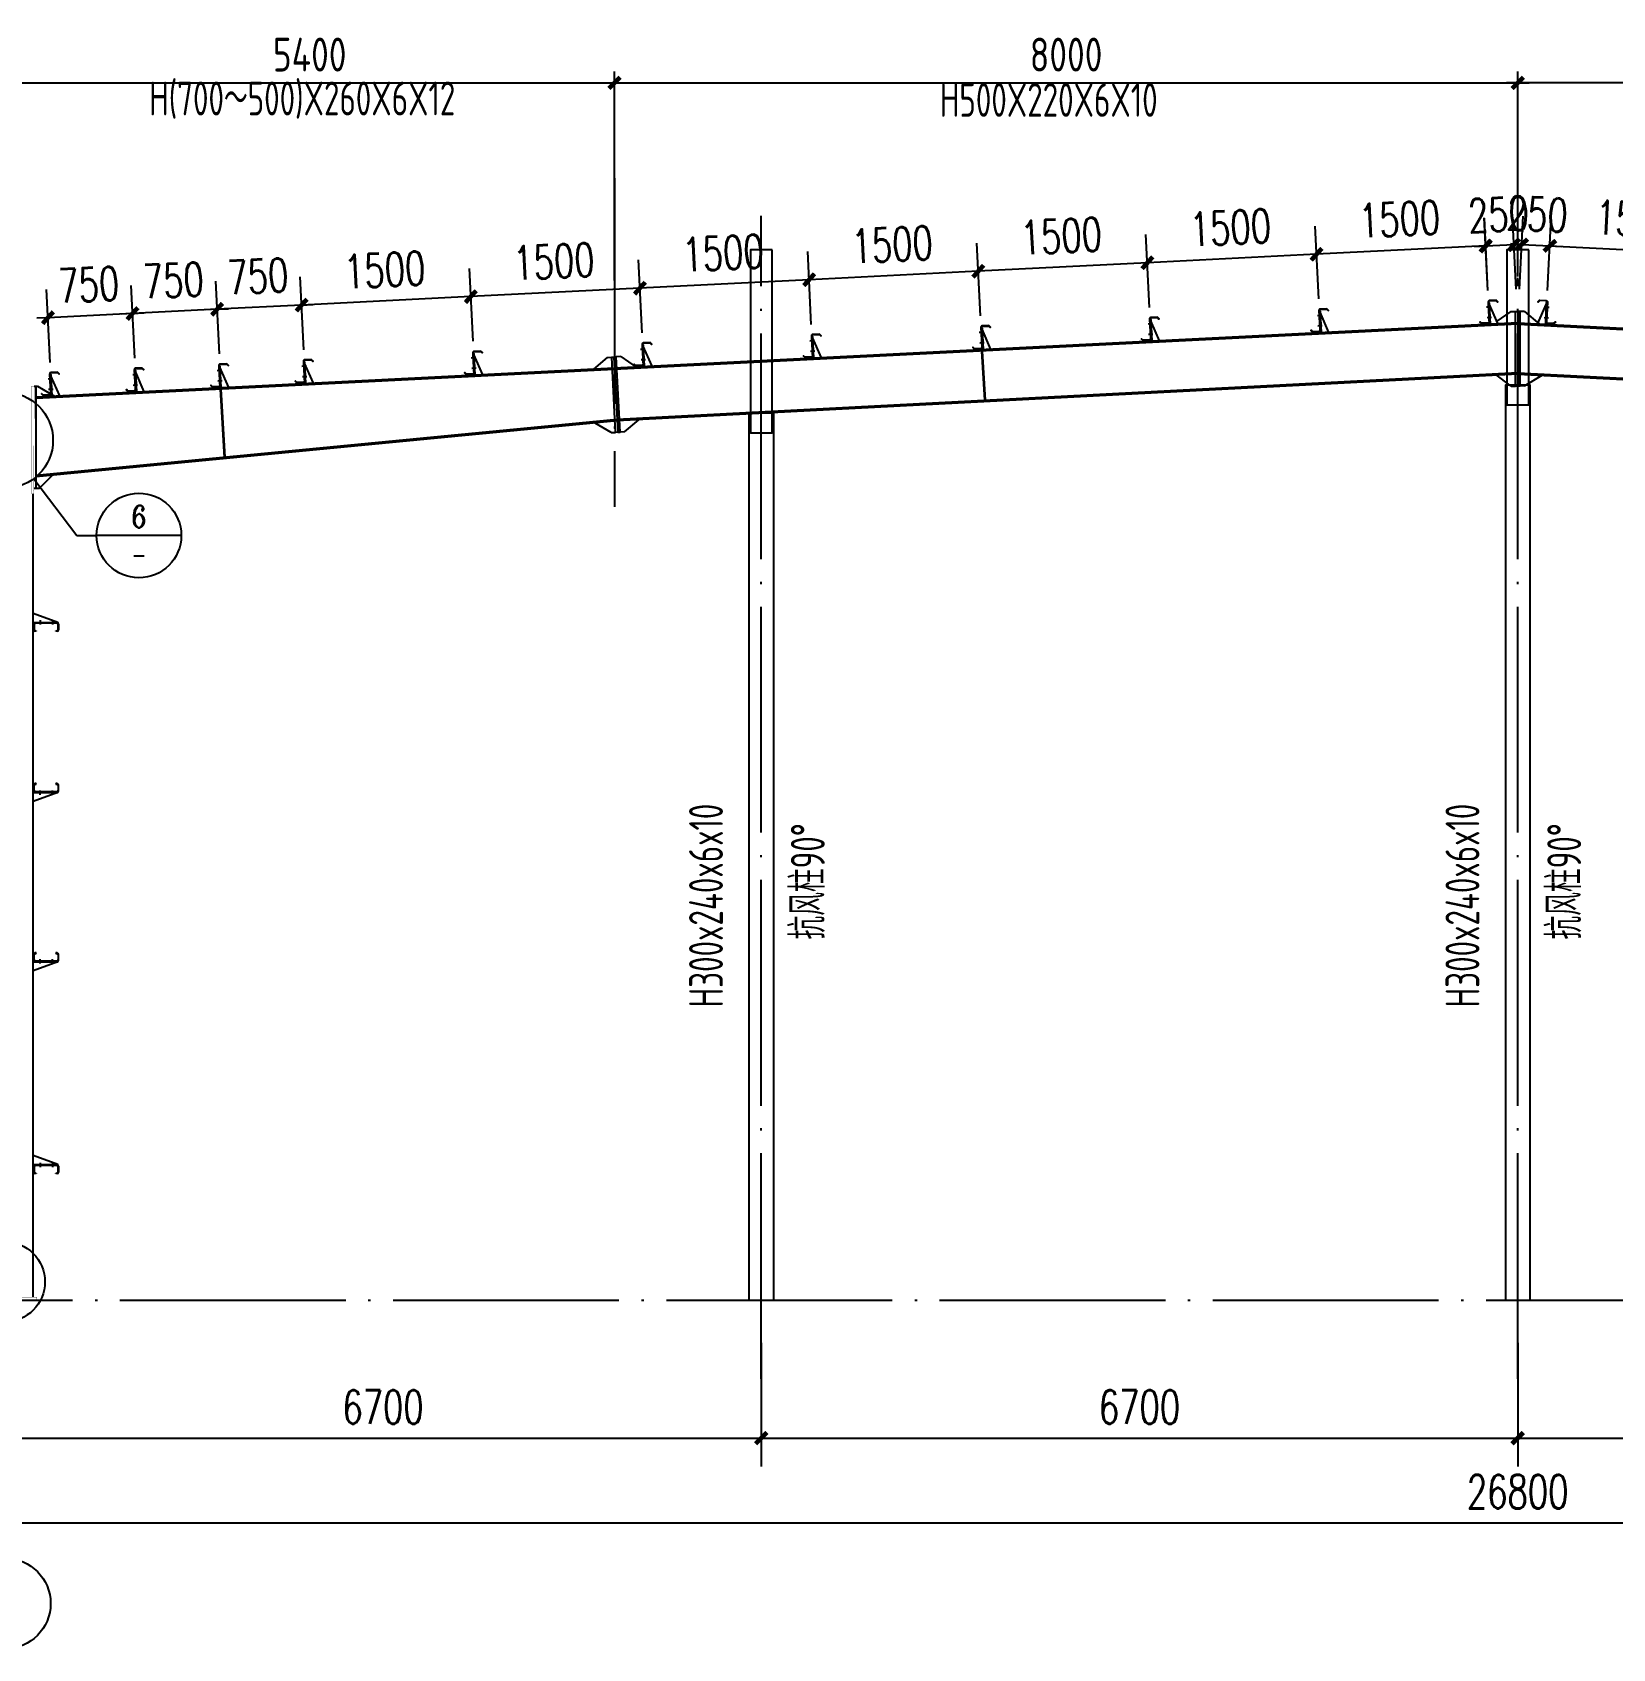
# Model space of a CAD drawing. Extents: x -89996 to 1006241, y -2176 to 440573.
# Drawn here: x 417848 to 431845, y 332525 to 346843 of the extents above; entities that cross this region are included whole.
import ezdxf
from ezdxf.enums import TextEntityAlignment as Align

# ---------------------------------------------------------------- set-up
doc = ezdxf.new("R2010")
doc.units = 0
doc.header["$LTSCALE"] = 1000
doc.header["$MEASUREMENT"] = 0
doc.linetypes.add('DOTE', pattern=[2.42, 2, -0.2, 0.02, -0.2])
for name, color, linetype in [('AXIS', 3, 'Continuous'), ('AXIS_DIM', 3, 'Continuous'), ('DOTE', 1, 'DOTE'), ('GL', 150, 'Continuous'), ('GZ', 50, 'Continuous'), ('LT', 27, 'Continuous'), ('PUB_TEXT', 7, 'Continuous'), ('PZ', 202, 'Continuous'), ('TEXT', 7, 'Continuous')]:
    doc.layers.add(name, color=color, linetype=linetype)
doc.styles.add('_TCH_DIM_T3', font='SIMPLEX', dxfattribs={"width": 0.705882, "bigfont": 'GBCBIG'})
doc.styles.add('_TCH_LABEL', font='COMPLEX', dxfattribs={"bigfont": 'GBCBIG'})
doc.styles.add('TSSD_Dimension', font='Tssdeng.shx', dxfattribs={"width": 0.8, "bigfont": 'hztxt.shx'})
doc.styles.add('TSSD_Norm', font='tssdeng.shx', dxfattribs={"bigfont": 'hztxt.shx'})
doc.dimstyles.new('_TCH_ARCH&&100', dxfattribs={"dimtxt": 297.5, "dimasz": 100, "dimexe": 250, "dimexo": 300, "dimgap": 126.25, "dimtad": 1, "dimdec": 0, "dimzin": 0, "dimdsep": 46, "dimtxsty": '_TCH_DIM_T3', "dimblk": 'ARCHTICK', "dimcen": 0.09, "dimclrt": 7, "dimazin": 2, "dimtfac": 1, "dimtdec": 0, "dimtix": 1, "dimtmove": 2, "dimatfit": 3, "dimfxl": 0, "dimtolj": 1, "dimtzin": 0, "dimarcsym": 0})
doc.dimstyles.new('TCH_100_1', dxfattribs={"dimtxt": 297.5, "dimasz": 100, "dimexe": 250, "dimexo": 300, "dimgap": 126.25, "dimtad": 1, "dimdec": 0, "dimzin": 0, "dimdsep": 46, "dimtxsty": '_TCH_DIM_T3', "dimblk": 'ARCHTICK', "dimcen": 0.09, "dimclrd": 126, "dimclre": 126, "dimclrt": 7, "dimazin": 2, "dimtfac": 1, "dimtdec": 0, "dimtix": 1, "dimtmove": 2, "dimatfit": 3, "dimfxl": 0, "dimtolj": 1, "dimtzin": 0, "dimarcsym": 0})
doc.dimstyles.new('TSSD_100_100', dxfattribs={"dimtxt": 300, "dimasz": 100, "dimexe": 100, "dimexo": 250, "dimgap": 100, "dimtad": 1, "dimdec": 0, "dimzin": 0, "dimdsep": 46, "dimtxsty": 'TSSD_Dimension', "dimblk": 'ARCHTICK', "dimcen": 0, "dimdle": 100, "dimclrt": 7, "dimadec": 0, "dimazin": 0, "dimtfac": 1, "dimtdec": 0, "dimtix": 1, "dimtmove": 2, "dimatfit": 3, "dimfxl": 0, "dimtolj": 1, "dimtzin": 0, "dimarcsym": 0})

# ---------------------------------------------------------------- blocks, each defined once
blk = doc.blocks.new('4')
at = {"layer": 'LT', "color": 1, "linetype": 'Continuous'}
for p, q in [((1121054, 121886, -8), (1121014, 121884, -8)), ((1121054, 121886, -8), (1121014, 121884, -8)), ((1121058, 121794, -8), (1121019, 121792, -8)), ((1121058, 121794, -8), (1121019, 121792, -8))]:
    blk.add_line(p, q, dxfattribs=at)
at = {"layer": 'LT', "elevation": -8}
blk.add_lwpolyline([(1121032, 121929, -0.414214), (1121041, 121940), (1121097, 121943), (1121111, 121930), (1121113, 121932), (1121098, 121946), (1121038, 121943, 0.414214), (1121028, 121932), (1121037, 121755, -0.414214), (1121028, 121745), (1120972, 121742), (1120958, 121755), (1120956, 121753), (1120971, 121739), (1121031, 121742, 0.414214), (1121040, 121753), (1121032, 121929)], format="xyb", dxfattribs=at)
at = {"layer": 'LT', "elevation": -4}
for points in [[(1121032, 121924), (1121038, 121925), (1121047, 121733), (1121041, 121733)], [(1121038, 121915), (1121047, 121733), (1121117, 121736)]]:
    blk.add_lwpolyline(points, close=True, dxfattribs=at)
at = {"layer": 'LT', "color": 1, "linetype": 'Continuous'}
for points in [[(1121031, 121872, -8), (1121030, 121897, -8), (1121040, 121873, -8), (1121039, 121897, -8)], [(1121031, 121872, -8), (1121030, 121897, -8), (1121040, 121873, -8), (1121039, 121897, -8)], [(1121035, 121805, -8), (1121036, 121781, -8), (1121044, 121806, -8), (1121045, 121781, -8)], [(1121035, 121805, -8), (1121036, 121781, -8), (1121044, 121806, -8), (1121045, 121781, -8)]]:
    blk.add_solid(points, dxfattribs=at)
blk = doc.blocks.new('_ArchTick')
at = {"color": 0, "linetype": 'ByBlock', "const_width": 0.4}
blk.add_lwpolyline([(-0.5, -0.5), (0.5, 0.5)], dxfattribs=at)
blk = doc.blocks.new('*D1232')
at = {"color": 126, "lineweight": -2, "transparency": 16777216}
for p, q in [((431269, 344556), (431301, 345201)), ((432768, 344481), (432800, 345126)), ((431289, 344952), (432787, 344877))]:
    blk.add_line(p, q, dxfattribs=at)
at = {"layer": 'Defpoints', "color": 0, "transparency": 16777216}
for p in [(432787, 344877), (431254, 344256, 0), (432753, 344181, 0)]:
    blk.add_point(p, dxfattribs=at)
at = {"color": 126, "lineweight": -2, "transparency": 16777216, "xscale": 99.99999999999999, "yscale": 99.99999999999999, "zscale": 99.99999999999999}
for p, rotation in [((431289, 344952), 177.1375947720563), ((432787, 344877), 357.1375947720563)]:
    blk.add_blockref('_ArchTick', p, dxfattribs=dict(at, rotation=rotation))
at = {"color": 7, "transparency": 16777216, "insert": (432052, 345189), "char_height": 297.5, "attachment_point": 5, "rotation": 357.1376, "style": '_TCH_DIM_T3'}
blk.add_mtext('\\A1;1500', dxfattribs=at)
blk = doc.blocks.new('*D1244')
at = {"color": 126, "lineweight": -2, "transparency": 16777216}
for p, q in [((429241, 344481), (429209, 345126)), ((430740, 344556), (430708, 345201)), ((430720, 344952), (429222, 344877))]:
    blk.add_line(p, q, dxfattribs=at)
at = {"layer": 'Defpoints', "color": 0, "transparency": 16777216}
for p in [(429222, 344877), (430755, 344256, 0), (429256, 344181, 0)]:
    blk.add_point(p, dxfattribs=at)
at = {"color": 126, "lineweight": -2, "transparency": 16777216, "xscale": 99.99999999999999, "yscale": 99.99999999999999, "zscale": 99.99999999999999}
for p, rotation in [((429222, 344877), 182.8624052279437), ((430720, 344952), 2.862405227943726)]:
    blk.add_blockref('_ArchTick', p, dxfattribs=dict(at, rotation=rotation))
at = {"color": 7, "transparency": 16777216, "insert": (429957, 345189), "char_height": 297.5, "attachment_point": 5, "rotation": 2.8624, "style": '_TCH_DIM_T3'}
blk.add_mtext('\\A1;1500', dxfattribs=at)
blk = doc.blocks.new('*D1245')
at = {"color": 126, "lineweight": -2, "transparency": 16777216}
for p, q in [((429241, 344481), (429209, 345126)), ((427744, 344406), (427711, 345052)), ((429222, 344877), (427724, 344802))]:
    blk.add_line(p, q, dxfattribs=at)
at = {"layer": 'Defpoints', "color": 0, "transparency": 16777216}
for p in [(427724, 344802), (427759, 344106, 0), (429256, 344181, 0)]:
    blk.add_point(p, dxfattribs=at)
at = {"color": 126, "lineweight": -2, "transparency": 16777216, "xscale": 99.99999999999999, "yscale": 99.99999999999999, "zscale": 99.99999999999999}
for p, rotation in [((429222, 344877), 2.862405227943726), ((427724, 344802), 182.8624052279437)]:
    blk.add_blockref('_ArchTick', p, dxfattribs=dict(at, rotation=rotation))
at = {"color": 7, "transparency": 16777216, "insert": (428459, 345114), "char_height": 297.5, "attachment_point": 5, "rotation": 2.8624, "style": '_TCH_DIM_T3'}
blk.add_mtext('\\A1;1500', dxfattribs=at)
blk = doc.blocks.new('*D1246')
at = {"color": 126, "lineweight": -2, "transparency": 16777216}
for p, q in [((426245, 344331), (426213, 344977)), ((427744, 344406), (427711, 345052)), ((427724, 344802), (426226, 344727))]:
    blk.add_line(p, q, dxfattribs=at)
at = {"layer": 'Defpoints', "color": 0, "transparency": 16777216}
for p in [(426226, 344727), (427759, 344106, 0), (426260, 344031, 0)]:
    blk.add_point(p, dxfattribs=at)
at = {"color": 126, "lineweight": -2, "transparency": 16777216, "xscale": 99.99999999999999, "yscale": 99.99999999999999, "zscale": 99.99999999999999}
for p, rotation in [((426226, 344727), 182.8624052279437), ((427724, 344802), 2.862405227943726)]:
    blk.add_blockref('_ArchTick', p, dxfattribs=dict(at, rotation=rotation))
at = {"color": 7, "transparency": 16777216, "insert": (426961, 345039), "char_height": 297.5, "attachment_point": 5, "rotation": 2.8624, "style": '_TCH_DIM_T3'}
blk.add_mtext('\\A1;1500', dxfattribs=at)
blk = doc.blocks.new('*D1247')
at = {"color": 126, "lineweight": -2, "transparency": 16777216}
for p, q in [((426245, 344331), (426213, 344977)), ((424747, 344256), (424715, 344902)), ((426226, 344727), (424728, 344652))]:
    blk.add_line(p, q, dxfattribs=at)
at = {"layer": 'Defpoints', "color": 0, "transparency": 16777216}
for p in [(424728, 344652), (424762, 343956, 0), (426260, 344031, 0)]:
    blk.add_point(p, dxfattribs=at)
at = {"color": 126, "lineweight": -2, "transparency": 16777216, "xscale": 99.99999999999999, "yscale": 99.99999999999999, "zscale": 99.99999999999999}
for p, rotation in [((426226, 344727), 2.862405227943726), ((424728, 344652), 182.8624052279437)]:
    blk.add_blockref('_ArchTick', p, dxfattribs=dict(at, rotation=rotation))
at = {"color": 7, "transparency": 16777216, "insert": (425463, 344964), "char_height": 297.5, "attachment_point": 5, "rotation": 2.8624, "style": '_TCH_DIM_T3'}
blk.add_mtext('\\A1;1500', dxfattribs=at)
blk = doc.blocks.new('*D1248')
at = {"color": 126, "lineweight": -2, "transparency": 16777216}
for p, q in [((423249, 344181), (423217, 344827)), ((424747, 344256), (424715, 344902)), ((424728, 344652), (423229, 344577))]:
    blk.add_line(p, q, dxfattribs=at)
at = {"layer": 'Defpoints', "color": 0, "transparency": 16777216}
for p in [(423229, 344577), (424762, 343956, 0), (423264, 343882, 0)]:
    blk.add_point(p, dxfattribs=at)
at = {"color": 126, "lineweight": -2, "transparency": 16777216, "xscale": 99.99999999999999, "yscale": 99.99999999999999, "zscale": 99.99999999999999}
for p, rotation in [((423229, 344577), 182.8624052279437), ((424728, 344652), 2.862405227943726)]:
    blk.add_blockref('_ArchTick', p, dxfattribs=dict(at, rotation=rotation))
at = {"color": 7, "transparency": 16777216, "insert": (423965, 344889), "char_height": 297.5, "attachment_point": 5, "rotation": 2.8624, "style": '_TCH_DIM_T3'}
blk.add_mtext('\\A1;1500', dxfattribs=at)
blk = doc.blocks.new('*D1249')
at = {"color": 126, "lineweight": -2, "transparency": 16777216}
for p, q in [((420253, 344031), (420221, 344677)), ((419504, 343994), (419472, 344640)), ((419484, 344390), (419384, 344385)), ((420233, 344427), (419484, 344390)), ((420233, 344427), (420333, 344432))]:
    blk.add_line(p, q, dxfattribs=at)
at = {"layer": 'Defpoints', "color": 0, "transparency": 16777216}
for p in [(419484, 344390), (419519, 343694, 0), (420268, 343732, 0)]:
    blk.add_point(p, dxfattribs=at)
at = {"color": 126, "lineweight": -2, "transparency": 16777216, "xscale": 99.99999999999999, "yscale": 99.99999999999999, "zscale": 99.99999999999999}
for p, rotation in [((419484, 344390), 2.862405227943732), ((420233, 344427), 182.8624052279437)]:
    blk.add_blockref('_ArchTick', p, dxfattribs=dict(at, rotation=rotation))
at = {"color": 7, "transparency": 16777216, "insert": (419845, 344683), "char_height": 297.5, "attachment_point": 5, "rotation": 2.8624, "style": '_TCH_DIM_T3'}
blk.add_mtext('\\A1;750', dxfattribs=at)
blk = doc.blocks.new('*D1250')
at = {"color": 126, "lineweight": -2, "transparency": 16777216}
for p, q in [((418755, 343956), (418723, 344602)), ((419504, 343994), (419472, 344640)), ((419484, 344390), (418735, 344352)), ((419484, 344390), (419584, 344395)), ((418735, 344352), (418635, 344347))]:
    blk.add_line(p, q, dxfattribs=at)
at = {"layer": 'Defpoints', "color": 0, "transparency": 16777216}
for p in [(418735, 344352), (418770, 343657, 0), (419519, 343694, 0)]:
    blk.add_point(p, dxfattribs=at)
at = {"color": 126, "lineweight": -2, "transparency": 16777216, "xscale": 99.99999999999999, "yscale": 99.99999999999999, "zscale": 99.99999999999999}
for p, rotation in [((418735, 344352), 2.862405227943732), ((419484, 344390), 182.8624052279437)]:
    blk.add_blockref('_ArchTick', p, dxfattribs=dict(at, rotation=rotation))
at = {"color": 7, "transparency": 16777216, "insert": (419096, 344646), "char_height": 297.5, "attachment_point": 5, "rotation": 2.8624, "style": '_TCH_DIM_T3'}
blk.add_mtext('\\A1;750', dxfattribs=at)
blk = doc.blocks.new('*D1251')
at = {"color": 126, "lineweight": -2, "transparency": 16777216}
for p, q in [((418005, 343919), (417973, 344565)), ((418755, 343956), (418723, 344602)), ((417986, 344315), (417886, 344310)), ((418735, 344352), (417986, 344315)), ((418735, 344352), (418835, 344357))]:
    blk.add_line(p, q, dxfattribs=at)
at = {"layer": 'Defpoints', "color": 0, "transparency": 16777216}
for p in [(417986, 344315), (418770, 343657, 0), (418020, 343619, 0)]:
    blk.add_point(p, dxfattribs=at)
at = {"color": 126, "lineweight": -2, "transparency": 16777216, "xscale": 99.99999999999999, "yscale": 99.99999999999999, "zscale": 99.99999999999999}
for p, rotation in [((417986, 344315), 2.862405227943732), ((418735, 344352), 182.8624052279437)]:
    blk.add_blockref('_ArchTick', p, dxfattribs=dict(at, rotation=rotation))
at = {"color": 7, "transparency": 16777216, "insert": (418347, 344608), "char_height": 297.5, "attachment_point": 5, "rotation": 2.8624, "style": '_TCH_DIM_T3'}
blk.add_mtext('\\A1;750', dxfattribs=at)
blk = doc.blocks.new('*D1242')
at = {"color": 126, "lineweight": -2, "transparency": 16777216}
for p, q in [((423249, 344181), (423217, 344827)), ((421751, 344106), (421719, 344752)), ((423229, 344577), (421731, 344502))]:
    blk.add_line(p, q, dxfattribs=at)
at = {"layer": 'Defpoints', "color": 0, "transparency": 16777216}
for p in [(421731, 344502), (421766, 343807, 0), (423264, 343882, 0)]:
    blk.add_point(p, dxfattribs=at)
at = {"color": 126, "lineweight": -2, "transparency": 16777216, "xscale": 99.99999999999999, "yscale": 99.99999999999999, "zscale": 99.99999999999999}
for p, rotation in [((423229, 344577), 2.862405227943726), ((421731, 344502), 182.8624052279437)]:
    blk.add_blockref('_ArchTick', p, dxfattribs=dict(at, rotation=rotation))
at = {"color": 7, "transparency": 16777216, "insert": (422467, 344814), "char_height": 297.5, "attachment_point": 5, "rotation": 2.8624, "style": '_TCH_DIM_T3'}
blk.add_mtext('\\A1;1500', dxfattribs=at)
blk = doc.blocks.new('*D1243')
at = {"color": 126, "lineweight": -2, "transparency": 16777216}
for p, q in [((420253, 344031), (420221, 344677)), ((421751, 344106), (421719, 344752)), ((421731, 344502), (420233, 344427))]:
    blk.add_line(p, q, dxfattribs=at)
at = {"layer": 'Defpoints', "color": 0, "transparency": 16777216}
for p in [(420233, 344427), (421766, 343807, 0), (420268, 343732, 0)]:
    blk.add_point(p, dxfattribs=at)
at = {"color": 126, "lineweight": -2, "transparency": 16777216, "xscale": 99.99999999999999, "yscale": 99.99999999999999, "zscale": 99.99999999999999}
for p, rotation in [((421731, 344502), 2.862405227943726), ((420233, 344427), 182.8624052279437)]:
    blk.add_blockref('_ArchTick', p, dxfattribs=dict(at, rotation=rotation))
at = {"color": 7, "transparency": 16777216, "insert": (420968, 344739), "char_height": 297.5, "attachment_point": 5, "rotation": 2.8624, "style": '_TCH_DIM_T3'}
blk.add_mtext('\\A1;1500', dxfattribs=at)
blk = doc.blocks.new('*D1252')
at = {"color": 126, "lineweight": -2, "transparency": 16777216}
for p, q in [((431019, 344568), (431052, 345214)), ((431269, 344556), (431301, 345201)), ((431039, 344964), (430939, 344969)), ((431039, 344964), (431289, 344952)), ((431289, 344952), (431389, 344947))]:
    blk.add_line(p, q, dxfattribs=at)
at = {"layer": 'Defpoints', "color": 0, "transparency": 16777216}
for p in [(431289, 344952), (431004, 344269, 0), (431254, 344256, 0)]:
    blk.add_point(p, dxfattribs=at)
at = {"color": 126, "lineweight": -2, "transparency": 16777216, "xscale": 100, "yscale": 100, "zscale": 100}
for p, rotation in [((431039, 344964), 357.1375947739695), ((431289, 344952), 177.1375947739695)]:
    blk.add_blockref('_ArchTick', p, dxfattribs=dict(at, rotation=rotation))
at = {"color": 7, "transparency": 16777216, "insert": (431178, 345233), "char_height": 297.5, "attachment_point": 5, "rotation": 357.1376, "style": '_TCH_DIM_T3'}
blk.add_mtext('\\A1;250', dxfattribs=at)
blk = doc.blocks.new('*D1253')
at = {"color": 126, "lineweight": -2, "transparency": 16777216}
for p, q in [((430740, 344556), (430709, 345198)), ((430990, 344568), (430959, 345211)), ((430721, 344949), (430621, 344944)), ((430971, 344961), (430721, 344949)), ((430971, 344961), (431071, 344966))]:
    blk.add_line(p, q, dxfattribs=at)
at = {"layer": 'Defpoints', "color": 0, "transparency": 16777216}
for p in [(430721, 344949), (430755, 344256, 0), (431004, 344269, 0)]:
    blk.add_point(p, dxfattribs=at)
at = {"color": 126, "lineweight": -2, "transparency": 16777216}
for p, xscale, yscale, zscale, rotation in [((430721, 344949), 100, 100, 100, 2.790443071120028), ((430971, 344961), 99.99999999999999, 99.99999999999999, 99.99999999999999, 182.7904430711201)]:
    blk.add_blockref('_ArchTick', p, dxfattribs=dict(at, xscale=xscale, yscale=yscale, zscale=zscale, rotation=rotation))
at = {"color": 7, "transparency": 16777216, "insert": (430833, 345229), "char_height": 297.5, "attachment_point": 5, "rotation": 2.7904, "style": '_TCH_DIM_T3'}
blk.add_mtext('\\A1;250', dxfattribs=at)
blk = doc.blocks.new('*D1255')
at = {"layer": 'AXIS_DIM', "color": 0, "lineweight": -2, "transparency": 16777216}
for p, q in [((422904, 346396), (431104, 346396)), ((423004, 344644), (423004, 346496)), ((431004, 344681), (431004, 346496))]:
    blk.add_line(p, q, dxfattribs=at)
at = {"layer": 'Defpoints', "color": 0, "transparency": 16777216}
for p in [(431004, 346396), (423004, 344394, 4), (431004, 344431, 4)]:
    blk.add_point(p, dxfattribs=at)
at = {"layer": 'AXIS_DIM', "color": 0, "lineweight": -2, "transparency": 16777216, "xscale": 100, "yscale": 100, "zscale": 100, "rotation": 180}
blk.add_blockref('_ArchTick', (423004, 346396), dxfattribs=at)
at = {"layer": 'AXIS_DIM', "color": 0, "lineweight": -2, "transparency": 16777216, "xscale": 100, "yscale": 100, "zscale": 100}
blk.add_blockref('_ArchTick', (431004, 346396), dxfattribs=at)
at = {"layer": 'AXIS_DIM', "color": 7, "transparency": 16777216, "insert": (427004, 346646), "char_height": 300, "attachment_point": 5, "style": 'TSSD_Dimension'}
blk.add_mtext('\\A1;8000', dxfattribs=at)
blk = doc.blocks.new('*D1256')
at = {"layer": 'AXIS_DIM', "color": 0, "lineweight": -2, "transparency": 16777216}
for p, q in [((440504, 346396), (430904, 346396)), ((431004, 344681), (431004, 346496)), ((440404, 345517), (440404, 346496))]:
    blk.add_line(p, q, dxfattribs=at)
at = {"layer": 'Defpoints', "color": 0, "transparency": 16777216}
for p in [(431004, 346396), (440404, 345267, 4), (431004, 344431, 4)]:
    blk.add_point(p, dxfattribs=at)
at = {"layer": 'AXIS_DIM', "color": 0, "lineweight": -2, "transparency": 16777216, "xscale": 100, "yscale": 100, "zscale": 100, "rotation": 180}
blk.add_blockref('_ArchTick', (431004, 346396), dxfattribs=at)
at = {"layer": 'AXIS_DIM', "color": 0, "lineweight": -2, "transparency": 16777216, "xscale": 100, "yscale": 100, "zscale": 100}
blk.add_blockref('_ArchTick', (440404, 346396), dxfattribs=at)
at = {"layer": 'AXIS_DIM', "color": 7, "transparency": 16777216, "insert": (435704, 346646), "char_height": 300, "attachment_point": 5, "style": 'TSSD_Dimension'}
blk.add_mtext('\\A1;9400', dxfattribs=at)
blk = doc.blocks.new('*D1254')
at = {"layer": 'AXIS_DIM', "color": 0, "lineweight": -2, "transparency": 16777216}
for p, q in [((417504, 346396), (423104, 346396)), ((417604, 344120), (417604, 346496)), ((423004, 344644), (423004, 346496))]:
    blk.add_line(p, q, dxfattribs=at)
at = {"layer": 'Defpoints', "color": 0, "transparency": 16777216}
for p in [(423004, 346396), (423004, 344394), (417604, 343870)]:
    blk.add_point(p, dxfattribs=at)
at = {"layer": 'AXIS_DIM', "color": 0, "lineweight": -2, "transparency": 16777216, "xscale": 100, "yscale": 100, "zscale": 100, "rotation": 180}
blk.add_blockref('_ArchTick', (417604, 346396), dxfattribs=at)
at = {"layer": 'AXIS_DIM', "color": 0, "lineweight": -2, "transparency": 16777216, "xscale": 100, "yscale": 100, "zscale": 100}
blk.add_blockref('_ArchTick', (423004, 346396), dxfattribs=at)
at = {"layer": 'AXIS_DIM', "color": 7, "transparency": 16777216, "insert": (420304, 346646), "char_height": 300, "attachment_point": 5, "style": 'TSSD_Dimension'}
blk.add_mtext('\\A1;5400', dxfattribs=at)
blk = doc.blocks.new('*D2763')
at = {"layer": 'AXIS', "color": 0, "lineweight": -2, "transparency": 16777216}
for p, q in [((417604, 335235), (417604, 333390)), ((444404, 335235), (444404, 333390)), ((417604, 333640), (444404, 333640))]:
    blk.add_line(p, q, dxfattribs=at)
at = {"layer": 'Defpoints', "color": 0, "transparency": 16777216}
for p in [(417604, 335535), (444404, 335535), (444404, 333640)]:
    blk.add_point(p, dxfattribs=at)
at = {"layer": 'AXIS', "color": 0, "lineweight": -2, "transparency": 16777216, "xscale": 100, "yscale": 100, "zscale": 100, "rotation": 180}
blk.add_blockref('_ArchTick', (417604, 333640), dxfattribs=at)
at = {"layer": 'AXIS', "color": 0, "lineweight": -2, "transparency": 16777216, "xscale": 100, "yscale": 100, "zscale": 100}
blk.add_blockref('_ArchTick', (444404, 333640), dxfattribs=at)
at = {"layer": 'AXIS', "color": 7, "transparency": 16777216, "insert": (431004, 333915), "char_height": 297.5, "attachment_point": 5, "style": '_TCH_DIM_T3'}
blk.add_mtext('\\A1;26800', dxfattribs=at)
blk = doc.blocks.new('*D2765')
at = {"layer": 'AXIS', "color": 0, "lineweight": -2, "transparency": 16777216}
for p, q in [((431004, 335235), (431004, 334140)), ((437704, 335235), (437704, 334140)), ((431004, 334390), (437704, 334390))]:
    blk.add_line(p, q, dxfattribs=at)
at = {"layer": 'Defpoints', "color": 0, "transparency": 16777216}
for p in [(431004, 335535), (437704, 335535), (437704, 334390)]:
    blk.add_point(p, dxfattribs=at)
at = {"layer": 'AXIS', "color": 0, "lineweight": -2, "transparency": 16777216, "xscale": 100, "yscale": 100, "zscale": 100, "rotation": 180}
blk.add_blockref('_ArchTick', (431004, 334390), dxfattribs=at)
at = {"layer": 'AXIS', "color": 0, "lineweight": -2, "transparency": 16777216, "xscale": 100, "yscale": 100, "zscale": 100}
blk.add_blockref('_ArchTick', (437704, 334390), dxfattribs=at)
at = {"layer": 'AXIS', "color": 7, "transparency": 16777216, "insert": (434354, 334665), "char_height": 297.5, "attachment_point": 5, "style": '_TCH_DIM_T3'}
blk.add_mtext('\\A1;6700', dxfattribs=at)
blk = doc.blocks.new('*D2766')
at = {"layer": 'AXIS', "color": 0, "lineweight": -2, "transparency": 16777216}
for p, q in [((424304, 335235), (424304, 334140)), ((431004, 335235), (431004, 334140)), ((424304, 334390), (431004, 334390))]:
    blk.add_line(p, q, dxfattribs=at)
at = {"layer": 'Defpoints', "color": 0, "transparency": 16777216}
for p in [(424304, 335535), (431004, 335535), (431004, 334390)]:
    blk.add_point(p, dxfattribs=at)
at = {"layer": 'AXIS', "color": 0, "lineweight": -2, "transparency": 16777216, "xscale": 100, "yscale": 100, "zscale": 100, "rotation": 180}
blk.add_blockref('_ArchTick', (424304, 334390), dxfattribs=at)
at = {"layer": 'AXIS', "color": 0, "lineweight": -2, "transparency": 16777216, "xscale": 100, "yscale": 100, "zscale": 100}
blk.add_blockref('_ArchTick', (431004, 334390), dxfattribs=at)
at = {"layer": 'AXIS', "color": 7, "transparency": 16777216, "insert": (427654, 334665), "char_height": 297.5, "attachment_point": 5, "style": '_TCH_DIM_T3'}
blk.add_mtext('\\A1;6700', dxfattribs=at)
blk = doc.blocks.new('*D2767')
at = {"layer": 'AXIS', "color": 0, "lineweight": -2, "transparency": 16777216}
for p, q in [((417604, 335235), (417604, 334140)), ((424304, 335235), (424304, 334140)), ((417604, 334390), (424304, 334390))]:
    blk.add_line(p, q, dxfattribs=at)
at = {"layer": 'Defpoints', "color": 0, "transparency": 16777216}
for p in [(417604, 335535), (424304, 335535), (424304, 334390)]:
    blk.add_point(p, dxfattribs=at)
at = {"layer": 'AXIS', "color": 0, "lineweight": -2, "transparency": 16777216, "xscale": 100, "yscale": 100, "zscale": 100, "rotation": 180}
blk.add_blockref('_ArchTick', (417604, 334390), dxfattribs=at)
at = {"layer": 'AXIS', "color": 0, "lineweight": -2, "transparency": 16777216, "xscale": 100, "yscale": 100, "zscale": 100}
blk.add_blockref('_ArchTick', (424304, 334390), dxfattribs=at)
at = {"layer": 'AXIS', "color": 7, "transparency": 16777216, "insert": (420954, 334665), "char_height": 297.5, "attachment_point": 5, "style": '_TCH_DIM_T3'}
blk.add_mtext('\\A1;6700', dxfattribs=at)

msp = doc.modelspace()

# ---------------------------------------------------------------- linework, layer by layer
for points, elevation in [([(426263.92, 344019.51), (426255.42, 344019.09), (426281.48, 343583.41), (426289.97, 343583.93)], -14.39), ([(419519.97, 343682.32), (419511.47, 343681.89), (419546.78, 343078.19), (419555.25, 343079.19)], -0.02)]:
    msp.add_lwpolyline(points, close=True, dxfattribs=dict(elevation=elevation))
at = {"const_width": 2, "elevation": 3.97}
msp.add_lwpolyline([(417842.35, 342753.94), (417854.39, 342754.01), (417860.39, 342803.94), (417863.99, 343709.51), (417840.38, 343709.51), (417840.39, 342753.96)], close=True, dxfattribs=at)
at = {"layer": 'AXIS'}
for p, q in [((417861.01, 342889.01), (418240.51, 342385.78)), ((418240.51, 342385.78), (418417.05, 342385.78)), ((419167.05, 342385.78), (418417.05, 342385.78))]:
    msp.add_line(p, q, dxfattribs=at)
for centre, radius in [((417604.49, 343229.15), 426.03), ((418792.05, 342385.78), 375), ((417604.49, 335774.98), 354.91), ((417609.72, 332924.76), 400)]:
    msp.add_circle(centre, radius, dxfattribs=at)
at = {"layer": 'DOTE'}
for p, q in [((423004.49, 345552.68, 4.02), (423004.49, 342640.78, 4.02)), ((424304.49, 334914.98, 4.02), (424304.49, 345218.43, 4.02)), ((431004.49, 334914.98, 4.02), (431004.49, 344668.01, 4.02)), ((377483.48, 335612.59, 4.01), (445487.3, 335612.56, 3.99))]:
    msp.add_line(p, q, dxfattribs=at)
at = {"layer": 'GL', "extrusion": (0.000390955, 1.93016e-05, 1)}
for p, q in [((431004.49, 344268.56, -0.02), (417880.49, 343612.36, -0.02)), ((431004.47, 344256.54, -0.02), (417880.49, 343600.34, -0.02)), ((431003.93, 343827.96, -2.16), (423028.08, 343413.73, -3.97)), ((431003.92, 343815.95, -2.16), (423028.67, 343401.75, -3.97))]:
    msp.add_line(p, q, dxfattribs=at)
at = {"layer": 'GL', "extrusion": (-0.000390955, 1.93016e-05, 1)}
for p, q in [((431004.49, 344268.56, -0.02), (444404.49, 343598.56, -0.02)), ((431004.5, 344256.54, -0.02), (443835.71, 343614.98, -0.02)), ((431005.04, 343827.96, -2.16), (440376.69, 343342, -3.98)), ((431005.05, 343815.95, -2.16), (440376.1, 343330.02, -3.98))]:
    msp.add_line(p, q, dxfattribs=at)
at = {"layer": 'GL'}
for p, q in [((423028.99, 343413.75, -3.97), (417880.49, 342917.75, 3.95)), ((423028.99, 343413.75, -3.97), (417880.49, 342917.75, 3.95)), ((423030.47, 343401.84, -3.97), (417880.49, 342905.67, 3.95)), ((423030.47, 343401.84, -3.97), (417880.49, 342905.67, 3.95))]:
    msp.add_line(p, q, dxfattribs=at)
at = {"layer": 'GZ'}
msp.add_line((417854.49, 335639.66, 7.97), (417854.49, 342754.01, 3.97), dxfattribs=at)
at = {"layer": 'GZ', "elevation": 4.02}
for points in [[(430894.49, 335612.56), (431114.49, 335612.56), (431114.49, 343717.42), (430894.49, 343717.42)], [(424194.49, 335612.56), (424414.49, 335612.56), (424414.49, 343470.32), (424194.49, 343470.32)]]:
    msp.add_lwpolyline(points, close=True, dxfattribs=at)
at = {"layer": 'LT'}
for p, q in [((418074.49, 341615.93, 3.95), (417854.49, 341695.56, 3.95)), ((417854.49, 341615.93, 3.95), (418074.49, 341615.93, 3.95)), ((417854.49, 341612.56, 3.95), (417854.49, 341615.93, 3.95)), ((418074.49, 341612.56, 3.95), (417854.49, 341612.56, 3.95)), ((417859.49, 341548.81, 3.95), (417859.49, 341601.31, 3.95)), ((417862.86, 341597.93, 3.95), (417862.86, 341552.18, 3.95)), ((417870.74, 341612.56, 3.95), (418068.24, 341612.56, 3.95)), ((417881.99, 341537.56, 3.95), (417870.74, 341537.56, 3.95)), ((418064.86, 341609.18, 3.95), (417874.11, 341609.18, 3.95)), ((417874.11, 341540.93, 3.95), (417881.99, 341540.93, 3.95)), ((417881.99, 341540.93, 3.95), (417881.99, 341537.56, 3.95)), ((417915.9, 341635.1, 3.95), (417915.9, 341596.76, 3.95)), ((418026.34, 341635.1, 3.95), (418026.34, 341596.76, 3.95)), ((418056.99, 341537.56, 3.95), (418056.99, 341540.93, 3.95)), ((418056.99, 341540.93, 3.95), (418064.86, 341540.93, 3.95)), ((418068.24, 341537.56, 3.95), (418056.99, 341537.56, 3.95)), ((418074.49, 341615.93, 3.95), (418074.49, 341612.56, 3.95)), ((418076.11, 341552.18, 3.95), (418076.11, 341597.93, 3.95)), ((418079.49, 341601.31, 3.95), (418079.49, 341548.81, 3.95)), ((418074.49, 340112.56, 3.97), (417854.49, 340112.56, 3.97)), ((417854.49, 340112.56, 3.97), (417854.49, 340109.18, 3.97)), ((417854.49, 340109.18, 3.97), (418074.49, 340109.18, 3.97)), ((418074.49, 340109.18, 3.97), (417854.49, 340029.56, 3.97)), ((417859.49, 340176.31, 3.97), (417859.49, 340123.81, 3.97)), ((417862.86, 340127.18, 3.97), (417862.86, 340172.93, 3.97)), ((417881.99, 340187.56, 3.97), (417870.74, 340187.56, 3.97)), ((417870.74, 340112.56, 3.97), (418068.24, 340112.56, 3.97)), ((417874.11, 340184.18, 3.97), (417881.99, 340184.18, 3.97)), ((418064.86, 340115.93, 3.97), (417874.11, 340115.93, 3.97)), ((417881.99, 340184.18, 3.97), (417881.99, 340187.56, 3.97)), ((417915.9, 340090.01, 3.97), (417915.9, 340128.35, 3.97)), ((418026.34, 340090.01, 3.97), (418026.34, 340128.35, 3.97)), ((418056.99, 340187.56, 3.97), (418056.99, 340184.18, 3.97)), ((418068.24, 340187.56, 3.97), (418056.99, 340187.56, 3.97)), ((418056.99, 340184.18, 3.97), (418064.86, 340184.18, 3.97)), ((418074.49, 340109.18, 3.97), (418074.49, 340112.56, 3.97)), ((418076.11, 340172.93, 3.97), (418076.11, 340127.18, 3.97)), ((418079.49, 340123.81, 3.97), (418079.49, 340176.31, 3.97)), ((417859.49, 338676.31, 6.41), (417859.49, 338623.81, 6.41)), ((417862.86, 338627.18, 6.41), (417862.86, 338672.93, 6.41)), ((417881.99, 338687.56, 6.41), (417870.74, 338687.56, 6.41)), ((417874.11, 338684.18, 6.41), (417881.99, 338684.18, 6.41)), ((417881.99, 338684.18, 6.41), (417881.99, 338687.56, 6.41)), ((418056.99, 338687.56, 6.41), (418056.99, 338684.18, 6.41)), ((418068.24, 338687.56, 6.41), (418056.99, 338687.56, 6.41)), ((418056.99, 338684.18, 6.41), (418064.86, 338684.18, 6.41)), ((418076.11, 338672.93, 6.41), (418076.11, 338627.18, 6.41)), ((418079.49, 338623.81, 6.41), (418079.49, 338676.31, 6.41)), ((418074.49, 338612.56, 6.41), (417854.49, 338612.56, 6.41)), ((417854.49, 338612.56, 6.41), (417854.49, 338609.18, 6.41)), ((417854.49, 338609.18, 6.41), (418074.49, 338609.18, 6.41)), ((418074.49, 338609.18, 6.41), (417854.49, 338529.56, 6.41)), ((417870.74, 338612.56, 6.41), (418068.24, 338612.56, 6.41)), ((418064.86, 338615.93, 6.41), (417874.11, 338615.93, 6.41)), ((417915.9, 338593.73, 6.41), (417915.9, 338632.07, 6.41)), ((418026.34, 338593.73, 6.41), (418026.34, 338632.07, 6.41)), ((418074.49, 338609.18, 6.41), (418074.49, 338612.56, 6.41)), ((418074.49, 336812.56, 3.95), (417854.49, 336892.18, 3.95)), ((417854.49, 336812.56, 3.95), (418074.49, 336812.56, 3.95)), ((417854.49, 336809.18, 3.95), (417854.49, 336812.56, 3.95)), ((418074.49, 336809.18, 3.95), (417854.49, 336809.18, 3.95)), ((417859.49, 336745.43, 3.95), (417859.49, 336797.93, 3.95)), ((417862.86, 336794.56, 3.95), (417862.86, 336748.81, 3.95)), ((417870.74, 336809.18, 3.95), (418068.24, 336809.18, 3.95)), ((418064.86, 336805.81, 3.95), (417874.11, 336805.81, 3.95)), ((418074.49, 336812.56, 3.95), (418074.49, 336809.18, 3.95)), ((418076.11, 336748.81, 3.95), (418076.11, 336794.56, 3.95)), ((418079.49, 336797.93, 3.95), (418079.49, 336745.43, 3.95)), ((417881.99, 336734.18, 3.95), (417870.74, 336734.18, 3.95)), ((417874.11, 336737.56, 3.95), (417881.99, 336737.56, 3.95)), ((417881.99, 336737.56, 3.95), (417881.99, 336734.18, 3.95)), ((418056.99, 336734.18, 3.95), (418056.99, 336737.56, 3.95)), ((418056.99, 336737.56, 3.95), (418064.86, 336737.56, 3.95)), ((418068.24, 336734.18, 3.95), (418056.99, 336734.18, 3.95))]:
    msp.add_line(p, q, dxfattribs=at)
at = {"layer": 'LT', "color": 1, "linetype": 'Continuous'}
for p, q in [((417915.9, 336828.01, 3.95), (417915.9, 336789.67, 3.95)), ((418026.34, 336828.01, 3.95), (418026.34, 336789.67, 3.95))]:
    msp.add_line(p, q, dxfattribs=at)
at = {"layer": 'LT', "elevation": 4.02}
for points in [[(424401.57, 344916.76), (424207.4, 344916.76), (424207.4, 343296.17), (424401.57, 343296.17)], [(431101.57, 344916.76), (430907.4, 344916.76), (430907.4, 343543.27), (431101.57, 343543.27)]]:
    msp.add_lwpolyline(points, close=True, dxfattribs=at)
at = {"layer": 'LT'}
for centre, start, end in [((417870.74, 341601.31, 3.95), 90, 180), ((417870.74, 341548.81, 3.95), 180, 270), ((417874.11, 341597.93, 3.95), 90, 180), ((417874.11, 341552.18, 3.95), 180, 270), ((418064.86, 341597.93, 3.95), 0, 90), ((418064.86, 341552.18, 3.95), 270, 0), ((418068.24, 341601.31, 3.95), 0, 90), ((418068.24, 341548.81, 3.95), 270, 0), ((417870.74, 340176.31, 3.97), 90, 180), ((417870.74, 340123.81, 3.97), 180, 270), ((417874.11, 340172.93, 3.97), 90, 180), ((417874.11, 340127.18, 3.97), 180, 270), ((418064.86, 340172.93, 3.97), 360, 90), ((418064.86, 340127.18, 3.97), 270, 360), ((418068.24, 340176.31, 3.97), 360, 90), ((418068.24, 340123.81, 3.97), 270, 360), ((417870.74, 338676.31, 6.41), 90, 180), ((417874.11, 338672.93, 6.41), 90, 180), ((418064.86, 338672.93, 6.41), 0, 90), ((418068.24, 338676.31, 6.41), 0, 90), ((417870.74, 338623.81, 6.41), 180, 270), ((417874.11, 338627.18, 6.41), 180, 270), ((418064.86, 338627.18, 6.41), 270, 0), ((418068.24, 338623.81, 6.41), 270, 0), ((417870.74, 336797.93, 3.95), 90, 180), ((417874.11, 336794.56, 3.95), 90, 180), ((418064.86, 336794.56, 3.95), 0, 90), ((418068.24, 336797.93, 3.95), 0, 90), ((417870.74, 336745.43, 3.95), 180, 270), ((417874.11, 336748.81, 3.95), 180, 270), ((418064.86, 336748.81, 3.95), 270, 0), ((418068.24, 336745.43, 3.95), 270, 0)]:
    msp.add_arc(centre, 11.25, start, end, dxfattribs=at)
for points in [[(417903.66, 341609.18, 3.95), (417928.15, 341609.18, 3.95), (417903.66, 341615.93, 3.95), (417928.15, 341615.93, 3.95)], [(418014.09, 341609.18, 3.95), (418038.58, 341609.18, 3.95), (418014.09, 341615.93, 3.95), (418038.58, 341615.93, 3.95)], [(417903.66, 340115.93, 3.97), (417928.15, 340115.93, 3.97), (417903.66, 340109.18, 3.97), (417928.15, 340109.18, 3.97)], [(418014.09, 340115.93, 3.97), (418038.58, 340115.93, 3.97), (418014.09, 340109.18, 3.97), (418038.58, 340109.18, 3.97)], [(417903.66, 338615.93, 6.41), (417928.15, 338615.93, 6.41), (417903.66, 338609.18, 6.41), (417928.15, 338609.18, 6.41)], [(418014.09, 338615.93, 6.41), (418038.58, 338615.93, 6.41), (418014.09, 338609.18, 6.41), (418038.58, 338609.18, 6.41)]]:
    msp.add_solid(points, dxfattribs=at)
at = {"layer": 'LT', "color": 1, "linetype": 'Continuous'}
for points in [[(417903.66, 336805.81, 3.95), (417928.15, 336805.81, 3.95), (417903.66, 336812.56, 3.95), (417928.15, 336812.56, 3.95)], [(418014.09, 336805.81, 3.95), (418038.58, 336805.81, 3.95), (418014.09, 336812.56, 3.95), (418038.58, 336812.56, 3.95)]]:
    msp.add_solid(points, dxfattribs=at)
at = {"layer": 'PZ', "extrusion": (-0.000390955, 1.93016e-05, 1)}
for p, q in [((430944.36, 344371.42, 1.93), (430808.86, 344278.34, -0.02)), ((430944.36, 344371.42, 1.93), (430808.86, 344278.34, -0.02)), ((430944.36, 344371.42, 1.93), (430984.36, 344371.47, 1.95)), ((430944.36, 344371.42, 1.93), (430984.36, 344371.47, 1.95)), ((431064.36, 344371.57, 1.98), (431024.36, 344371.52, 1.96)), ((431064.36, 344371.57, 1.98), (431024.36, 344371.52, 1.96)), ((431064.36, 344371.57, 1.98), (431195.61, 344259, -0.02)), ((431064.36, 344371.57, 1.98), (431195.61, 344259, -0.02)), ((430945.19, 343710.17, 3.94), (430800.68, 343817.18, -1.24)), ((430945.19, 343710.17, 3.94), (430800.68, 343817.18, -1.24)), ((431065.19, 343710.32, 3.99), (431220.83, 343804.77, -2.3)), ((430945.19, 343710.17, 3.94), (430985.19, 343710.22, 3.96)), ((430945.19, 343710.17, 3.94), (430985.19, 343710.22, 3.96)), ((431065.19, 343710.32, 3.99), (431025.19, 343710.27, 3.98)), ((431065.19, 343710.32, 3.99), (431025.19, 343710.27, 3.98))]:
    msp.add_line(p, q, dxfattribs=at)
at = {"layer": 'PZ', "extrusion": (0.001015, -0.01107, 0.999938)}
for p, q in [((422939.46, 343963.96, 5.22), (422819.22, 343859.29, -0.02)), ((422939.46, 343963.96, 5.22), (422979.41, 343966.03, 5.2)), ((422939.46, 343963.96, 5.22), (422979.41, 343966.03, 5.2)), ((423059.3, 343970.17, 5.17), (423019.36, 343968.1, 5.18)), ((423059.3, 343970.17, 5.17), (423019.36, 343968.1, 5.18)), ((423059.3, 343970.17, 5.17), (423197.25, 343878.19, -0.02)), ((422974.01, 343297.09, 2.16), (422833.46, 343381.38, -3.67)), ((422974.01, 343297.09, 2.16), (423013.96, 343299.16, 2.14)), ((423093.85, 343303.3, 2.1), (423053.9, 343301.23, 2.12))]:
    msp.add_line(p, q, dxfattribs=at)
at = {"layer": 'PZ'}
for p, q in [((417863.99, 343709.51, 3.97), (417893.98, 343710.11, 3.97)), ((417863.99, 343709.51, 3.97), (417893.98, 343710.11, 3.97)), ((417880.39, 342805.51, 3.97), (417880.39, 343709.83, 3.97)), ((417893.98, 343710.11, 3.97), (418043.84, 343619.92, 0)), ((417860.39, 342805.51, 3.97), (417880.39, 342805.51, 3.97)), ((417860.39, 342805.51, 3.97), (417880.39, 342805.51, 3.97)), ((417880.39, 342805.51, 3.97), (417910.39, 342805.51, 3.97)), ((417910.39, 342805.51, 3.97), (418026.44, 342920.52, 3.75))]:
    msp.add_line(p, q, dxfattribs=at)
at = {"layer": 'PZ', "extrusion": (0.000134453, -0.011116, 0.999938)}
msp.add_line((423093.85, 343303.3, 2.16), (423220.44, 343411.71, -3.93), dxfattribs=at)
at = {"layer": 'PZ', "extrusion": (-0.000390955, 1.93016e-05, 1), "elevation": -162.36}
for points in [[(431005.15, 343710.25), (430985.15, 343710.22), (430984.32, 344371.47), (431004.32, 344371.5)], [(431005.15, 343710.25), (430985.15, 343710.22), (430984.32, 344371.47), (431004.32, 344371.5)], [(431005.15, 343710.25), (431025.15, 343710.27), (431024.32, 344371.53), (431004.32, 344371.5)], [(431005.15, 343710.25), (431025.15, 343710.27), (431024.32, 344371.53), (431004.32, 344371.5)]]:
    msp.add_lwpolyline(points, close=True, dxfattribs=at)
at = {"layer": 'PZ', "extrusion": (0.001015, -0.01107, 0.999938), "elevation": -3376.19}
for points in [[(423033.71, 343283.93), (423013.74, 343282.9), (422979.19, 343949.76), (422999.16, 343950.8)], [(423033.71, 343283.93), (423053.68, 343284.97), (423019.13, 343951.83), (422999.16, 343950.8)]]:
    msp.add_lwpolyline(points, close=True, dxfattribs=at)
at = {"layer": 'PZ', "const_width": 2.25, "elevation": 4.02}
msp.add_lwpolyline([(417887.83, 335612.57), (417321.14, 335612.53), (417321.14, 335637.53), (417887.83, 335637.57)], close=True, dxfattribs=at)

# ---------------------------------------------------------------- block references
at = {"extrusion": (0.000390955, 1.93016e-05, 1), "rotation": 359.9280376253552}
for p in [(-691936.82, 223856.65, 178.9), (-690438.69, 223931.56, 179.49), (-694931.2, 223706.91, 175.38), (-693436.91, 223781.65, 178.9), (-697931.39, 223556.9, 175.38), (-696431.29, 223631.91, 175.38), (-700931.58, 223406.89, 175.38), (-699431.48, 223481.9, 175.38), (-703179.16, 223294.39, 174.79), (-702429.7, 223331.86, 175.08), (-701680.64, 223369.32, 175.08)]:
    msp.add_blockref('4', p, dxfattribs=at)
at = {"extrusion": (-0.000390955, 1.93016e-05, 1), "xscale": -1, "rotation": 0.07196237473340972}
msp.add_blockref('4', (1552447.6, 223931.56, -157.52), dxfattribs=at)

# ---------------------------------------------------------------- texts
at = {"layer": 'PUB_TEXT', "style": '_TCH_LABEL'}
msp.add_text('6', height=195.75, dxfattribs=at).set_placement((418726.8, 342455.18), (418857.31, 342455.18), align=Align.FIT)
at = {"layer": 'PUB_TEXT', "style": '_TCH_LABEL', "width": 0.777778}
msp.add_text('-', height=195.75, dxfattribs=at).set_placement((418726.8, 342120.61), (418857.31, 342120.61), align=Align.FIT)
at = {"layer": 'TEXT', "style": 'TSSD_Dimension', "width": 0.7}
for s, p in [('H(700～500)X260X6X12', (418882.22, 346017.2, 4.02)), ('H500X220X6X10', (425885.31, 346004.91, 0))]:
    msp.add_text(s, height=300, rotation=360, dxfattribs=at).set_placement(p, align=Align.BOTTOM_LEFT)
at = {"layer": 'TEXT', "style": 'TSSD_Norm', "width": 0.7}
for s, p in [('H300x240x6x10', (423964.44, 338205.56, 3.57)), ('H300x240x6x10', (430664.44, 338205.56, 3.57)), ('抗风柱90°', (424866.01, 338807.06, 3.57)), ('抗风柱90°', (431566.01, 338807.06, 3.57))]:
    msp.add_text(s, height=300, rotation=90, dxfattribs=at).set_placement(p)

# ---------------------------------------------------------------- dimensions: what is measured, and where the dimension line sits
for base, p1, p2, angle, picture, middle in [((429221.56, 344876.75, -0.02), (430754.8, 344256.06, -0.02), (429256.34, 344181.15, -0.02), 2.862405, '*D1244', (429957.06, 345188.87, -0.02)), ((432787.41, 344876.75, -0.02), (431254.17, 344256.06, -0.02), (432752.63, 344181.15, -0.02), 177.137595, '*D1232', (432051.91, 345188.87, -0.02)), ((426225.63, 344726.95, -0.02), (427758.54, 344106.26, -0.02), (426260.41, 344031.35, -0.02), 2.862405, '*D1246', (426960.96, 345039.06, -0.02)), ((427723.76, 344801.86, -0.02), (429256.34, 344181.15, -0.02), (427758.54, 344106.26, -0.02), 2.862405, '*D1245', (428458.93, 345113.96, -0.02)), ((423229.38, 344577.14, -0.02), (424762.28, 343956.45, -0.02), (423264.16, 343881.51, -0.02), 2.862405, '*D1248', (423964.71, 344889.25, -0.02)), ((424727.5, 344652.04, -0.02), (426260.41, 344031.35, -0.02), (424762.28, 343956.45, -0.02), 2.862405, '*D1247', (425462.83, 344964.15, -0.02)), ((420233.12, 344427.33, -0.02), (421766.03, 343806.63, -0.02), (420267.9, 343731.7, -0.02), 2.862405, '*D1243', (420968.45, 344739.44, -0.02)), ((421731.25, 344502.23, -0.02), (423264.15, 343881.54, -0.02), (421766.03, 343806.61, -0.02), 2.862405, '*D1242', (422466.58, 344814.34, -0.02)), ((417985.54, 344314.95, -0.02), (418769.77, 343656.82, -0.02), (418020.32, 343619.35, -0.02), 2.862405, '*D1251', (418346.53, 344608.34, -0.02)), ((418734.99, 344352.42, -0.02), (419518.83, 343694.25, -0.02), (418769.77, 343656.82, -0.02), 2.862405, '*D1250', (419095.79, 344645.8, -0.02)), ((419484.05, 344389.87, -0.02), (420267.9, 343731.7, -0.02), (419518.83, 343694.25, -0.02), 2.862405, '*D1249', (419844.85, 344683.26, -0.02))]:
    dim = msp.add_linear_dim(base=base, p1=p1, p2=p2, angle=angle, dimstyle='TCH_100_1')
    dim.commit()
    dim.dimension.update_dxf_attribs({"geometry": picture, "text_midpoint": middle})
for p2, distance, picture, middle in [((430754.78, 344256.39, -0.02), -693.08, '*D1253', (430832.5, 345229.4, -0.02)), ((431254.17, 344256.07, -0.02), 696.47, '*D1252', (431177.84, 345232.57, -0.02))]:
    dim = msp.add_aligned_dim(p1=(431004.49, 344268.56, -0.02), p2=p2, distance=distance, dimstyle='TCH_100_1')
    dim.commit()
    dim.dimension.update_dxf_attribs({"geometry": picture, "text_midpoint": middle})
at = {"layer": 'AXIS'}
for p1, p2, distance, picture, middle in [((417604.49, 335535.28), (444404.49, 335535.28), -1895.74, '*D2763', (431004.49, 333914.54)), ((417604.49, 335535.28), (424304.49, 335535.28), -1144.96, '*D2767', (420954.49, 334665.33)), ((424304.49, 335535.28), (431004.49, 335535.28), -1144.96, '*D2766', (427654.49, 334665.33)), ((431004.49, 335535.28), (437704.49, 335535.28), -1144.96, '*D2765', (434354.49, 334665.33))]:
    dim = msp.add_aligned_dim(p1=p1, p2=p2, distance=distance, dimstyle='_TCH_ARCH&&100', dxfattribs=at)
    dim.commit()
    dim.dimension.update_dxf_attribs({"geometry": picture, "text_midpoint": middle})
at = {"layer": 'AXIS_DIM'}
for base, p1, p2, picture, middle in [((423004.49, 346396.43, 4.02), (417604.49, 343870.42, 4.02), (423004.49, 344394.01, 4.02), '*D1254', (420304.49, 346646.43, 4.02)), ((431004.49, 346396.43, 0), (423004.49, 344394.01, 4.02), (431004.49, 344431.23, 4.02), '*D1255', (427004.49, 346646.43, 0))]:
    dim = msp.add_linear_dim(base=base, p1=p1, p2=p2, dimstyle='TSSD_100_100', dxfattribs=at)
    dim.commit()
    dim.dimension.update_dxf_attribs({"geometry": picture, "text_midpoint": middle})
dim = msp.add_linear_dim(base=(431004.49, 346396.43, 0), p1=(440404.49, 345266.88, 4.02), p2=(431004.49, 344431.23, 4.02), angle=180, dimstyle='TSSD_100_100', dxfattribs=at)
dim.commit()
dim.dimension.update_dxf_attribs({"geometry": '*D1256', "text_midpoint": (435704.49, 346646.43, 0)})

doc.saveas('drawing.dxf')
